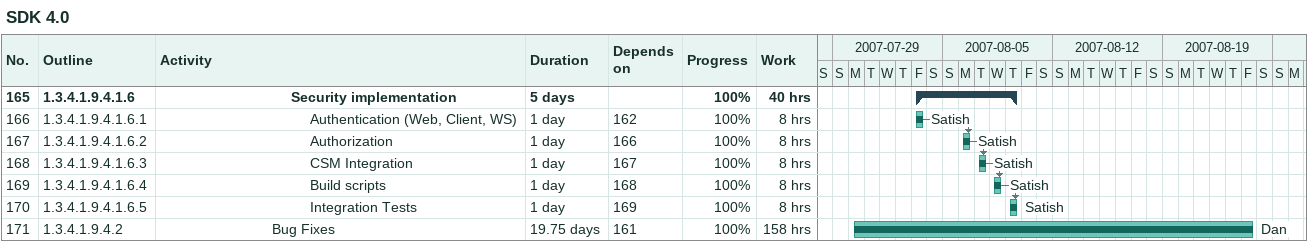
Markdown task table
SDK 4.0

| ID | WBS | Task | Duration | Start | Finish | Predecessors | Resources | % complete | Work (h) |
|---|---|---|---|---|---|---|---|---|---|
| 165 | 1.3.4.1.9.4.1.6 | **Security implementation** | 5d | 2007-08-03 | 2007-08-09 |  |  | 100 | 40 |
| 166 | 1.3.4.1.9.4.1.6.1 | Authentication (Web, Client, WS) | 1d | 2007-08-03 | 2007-08-03 | 162 | Satish | 100 | 8 |
| 167 | 1.3.4.1.9.4.1.6.2 | Authorization | 1d | 2007-08-06 | 2007-08-06 | 166 | Satish | 100 | 8 |
| 168 | 1.3.4.1.9.4.1.6.3 | CSM Integration | 1d | 2007-08-07 | 2007-08-07 | 167 | Satish | 100 | 8 |
| 169 | 1.3.4.1.9.4.1.6.4 | Build scripts | 1d | 2007-08-08 | 2007-08-08 | 168 | Satish | 100 | 8 |
| 170 | 1.3.4.1.9.4.1.6.5 | Integration Tests | 1d | 2007-08-09 | 2007-08-09 | 169 | Satish | 100 | 8 |
| 171 | 1.3.4.1.9.4.2 | Bug Fixes | 19.75d | 2007-07-30 | 2007-08-24 | 161 | Dan | 100 | 158 |
